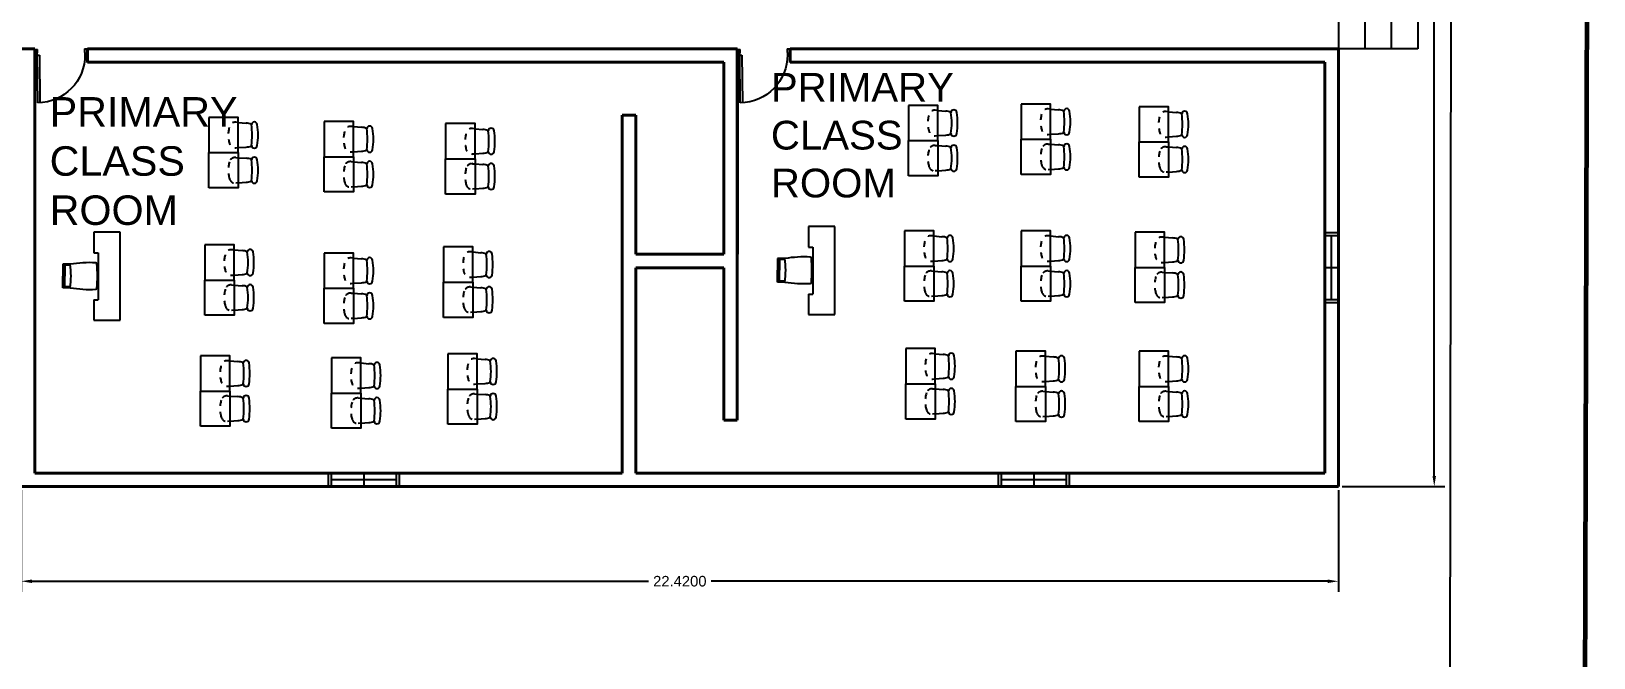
# Model space of a CAD drawing. Header units: metres. Extents: x -353 to 1688, y -477 to 135.
# Drawn here: x 493.12 to 519.72, y -364.26 to -353.58 of the extents above; entities that cross this region are included whole.
import ezdxf

# ---------------------------------------------------------------- set-up
doc = ezdxf.new("R2010")
doc.units = ezdxf.units.M
doc.header["$MEASUREMENT"] = 0
doc.linetypes.add('ACAD_ISO04W100', pattern=[30, 24, -3, 0, -3])
doc.linetypes.add('HIDDEN2', pattern=[0.1875, 0.125, -0.0625])
for name, color, linetype, lineweight in [('DIMENSION', 240, 'Continuous', 40), ('SITE BOUNDARY', 6, 'ACAD_ISO04W100', 60), ('WALL', 2, 'Continuous', 40)]:
    doc.layers.add(name, color=color, linetype=linetype, lineweight=lineweight)
for name, color, linetype in [('door space', 1, 'Continuous'), ('FUR', 7, 'Continuous'), ('WINDOW', 10, 'Continuous')]:
    doc.layers.add(name, color=color, linetype=linetype)
doc.layers.add('FURNITURE', color=130, linetype='Continuous', plot=False)
doc.layers.add('STAIR', color=231, linetype='Continuous', plot=False)
doc.styles.get("Standard").update_dxf_attribs({"font": 'arial.ttf'})
doc.dimstyles.new('Annotative', dxfattribs={"dimscale": 0, "dimtxt": 0.18, "dimasz": 0.18, "dimexe": 0.18, "dimexo": 0.0625, "dimgap": 0.09, "dimtad": 0, "dimtih": 1, "dimtoh": 1, "dimdec": 4, "dimzin": 0, "dimdsep": 46, "dimtxsty": 'Standard', "dimcen": 0.09, "dimadec": 0, "dimazin": 0, "dimtfac": 1, "dimtdec": 4, "dimtofl": 0, "dimtmove": 0, "dimatfit": 3, "dimfxl": 1, "dimtolj": 1, "dimtzin": 0, "dimarcsym": 0})

# ---------------------------------------------------------------- blocks, each defined once
blk = doc.blocks.new('*D168')
at = {"layer": 'Defpoints', "color": 0, "transparency": 16777216}
for p in [(515.37, -344.421), (515.37, -361.341), (517.002, -361.341)]:
    blk.add_point(p, dxfattribs=at)
at = {"layer": 'DIMENSION', "color": 0, "lineweight": -2, "transparency": 16777216}
for p, q in [((515.432, -344.421), (517.182, -344.421)), ((517.002, -344.601), (517.002, -352.699)), ((517.002, -361.161), (517.002, -353.063)), ((515.432, -361.341), (517.182, -361.341))]:
    blk.add_line(p, q, dxfattribs=at)
at = {"layer": 'DIMENSION', "color": 0, "transparency": 16777216}
for points in [[(516.972, -344.601), (517.032, -344.601), (517.002, -344.421)], [(516.972, -361.161), (517.032, -361.161), (517.002, -361.341)]]:
    blk.add_solid(points, dxfattribs=at)
at = {"layer": 'DIMENSION', "color": 0, "transparency": 16777216, "insert": (517.002, -352.881), "char_height": 0.18, "attachment_point": 5}
blk.add_mtext('\\A1;16.9200', dxfattribs=at)
blk = doc.blocks.new('*D169')
at = {"layer": 'Defpoints', "color": 0, "transparency": 16777216}
for p in [(492.95, -361.341), (515.37, -361.341), (492.95, -362.955)]:
    blk.add_point(p, dxfattribs=at)
at = {"layer": 'DIMENSION', "color": 0, "lineweight": -2, "transparency": 16777216}
for p, q in [((492.95, -361.403), (492.95, -363.135)), ((515.37, -361.403), (515.37, -363.135)), ((493.13, -362.955), (503.625, -362.955)), ((515.19, -362.955), (504.695, -362.955))]:
    blk.add_line(p, q, dxfattribs=at)
at = {"layer": 'DIMENSION', "color": 0, "transparency": 16777216}
for points in [[(493.13, -362.925), (493.13, -362.985), (492.95, -362.955)], [(515.19, -362.925), (515.19, -362.985), (515.37, -362.955)]]:
    blk.add_solid(points, dxfattribs=at)
at = {"layer": 'DIMENSION', "color": 0, "transparency": 16777216, "insert": (504.16, -362.955), "char_height": 0.18, "attachment_point": 5}
blk.add_mtext('\\A1;22.4200', dxfattribs=at)

msp = doc.modelspace()

# ---------------------------------------------------------------- linework, layer by layer
for p, q in [((517.25859, -377.51411), (517.34077, -314.39457)), ((516.71998, -351.88084), (516.71998, -353.88084)), ((505.13998, -353.88195), (505.13998, -357.38084)), ((493.17998, -354.11084), (493.18004, -354.11084)), ((493.17998, -361.34084), (497.17998, -361.34084))]:
    msp.add_line(p, q)
at = {"layer": 'Defpoints'}
msp.add_line((505.1399, -353.88213), (504.90998, -353.88195), dxfattribs=at)
at = {"layer": 'door space'}
for p, q in [((493.17708, -353.89037), (493.22708, -353.88987)), ((493.17808, -353.99037), (493.17708, -353.89037)), ((493.22308, -353.98992), (493.17808, -353.99037)), ((493.22768, -353.94987), (493.22268, -353.94992)), ((493.22308, -353.98992), (493.22268, -353.94992)), ((493.22308, -353.98992), (493.25808, -353.98957)), ((493.23121, -354.79988), (493.22308, -353.98992)), ((493.22768, -353.94987), (493.22708, -353.88987)), ((493.25808, -353.98957), (493.26621, -354.79952)), ((494.02704, -353.88184), (494.07703, -353.88134)), ((494.02704, -353.88184), (494.02764, -353.94184)), ((494.03264, -353.94179), (494.02764, -353.94184)), ((494.03264, -353.94179), (494.03304, -353.98179)), ((494.07804, -353.98133), (494.03304, -353.98179)), ((494.07703, -353.88134), (494.07804, -353.98133)), ((505.13557, -353.89027), (505.18557, -353.88977)), ((505.13657, -353.99027), (505.13557, -353.89027)), ((505.18157, -353.98982), (505.13657, -353.99027)), ((505.18617, -353.94977), (505.18117, -353.94982)), ((505.18157, -353.98982), (505.18117, -353.94982)), ((505.18157, -353.98982), (505.21657, -353.98947)), ((505.1897, -354.79978), (505.18157, -353.98982)), ((505.18617, -353.94977), (505.18557, -353.88977)), ((505.21657, -353.98947), (505.2247, -354.79942)), ((505.98553, -353.88174), (506.03552, -353.88124)), ((505.98553, -353.88174), (505.98613, -353.94174)), ((505.99113, -353.94169), (505.98613, -353.94174)), ((505.99113, -353.94169), (505.99153, -353.98169)), ((506.03653, -353.98123), (505.99153, -353.98169)), ((506.03552, -353.88124), (506.03653, -353.98123))]:
    msp.add_line(p, q, dxfattribs=at)
at = {"layer": 'door space', "extrusion": (0, 0, -1)}
for centre in [(493.22308, -353.98992), (505.18157, -353.98982)]:
    msp.add_ellipse(centre, major_axis=(-0.56698, -0.57848), ratio=1, start_param=3.92699082, end_param=5.49778714, dxfattribs=at)
at = {"layer": 'FUR'}
for p in [(505.82282, -357.45506), (505.82282, -357.85506)]:
    msp.add_line(p, (505.82282, -357.65506), dxfattribs=at)
at = {"layer": 'FURNITURE'}
for p, q in [((508.55047, -354.93139), (508.68554, -354.94335)), ((510.47048, -354.90934), (510.60555, -354.9213)), ((512.47877, -354.95344), (512.61384, -354.9654)), ((496.64257, -355.13692), (496.77764, -355.14888)), ((498.60558, -355.20697), (498.74065, -355.21893)), ((500.67376, -355.24199), (500.80883, -355.25395)), ((510.47048, -355.33744), (510.60555, -355.32765)), ((496.64257, -355.56502), (496.77764, -355.55523)), ((508.55047, -355.35949), (508.68554, -355.3497)), ((508.55047, -355.5307), (508.68554, -355.54049)), ((510.47048, -355.50865), (510.60555, -355.51844)), ((512.47877, -355.38154), (512.61384, -355.37175)), ((512.47877, -355.55275), (512.61384, -355.56254)), ((496.64257, -355.73623), (496.77764, -355.74602)), ((498.60558, -355.63507), (498.74065, -355.62528)), ((498.60558, -355.80628), (498.74065, -355.81607)), ((500.67376, -355.6701), (500.80883, -355.66031)), ((500.67376, -355.8413), (500.80883, -355.85109)), ((508.55047, -355.9588), (508.68554, -355.94684)), ((510.47048, -355.93675), (510.60555, -355.92479)), ((512.47877, -355.98086), (512.61384, -355.96889)), ((496.64257, -356.16433), (496.77764, -356.15237)), ((498.60558, -356.23438), (498.74065, -356.22242)), ((500.67376, -356.26941), (500.80883, -356.25745)), ((506.34782, -356.91006), (506.34782, -357.26006)), ((506.79782, -356.91006), (506.34782, -356.91006)), ((506.79782, -358.41006), (506.79782, -356.91006)), ((494.18356, -357.00812), (494.18356, -357.35812)), ((494.63356, -357.00812), (494.18356, -357.00812)), ((494.63356, -358.50812), (494.63356, -357.00812)), ((508.48426, -357.07034), (508.61933, -357.0823)), ((510.47048, -357.07034), (510.60555, -357.0823)), ((512.41256, -357.09239), (512.54763, -357.10436)), ((494.18356, -357.35812), (494.25856, -357.35812)), ((494.25856, -357.35812), (494.25856, -358.15812)), ((496.57246, -357.30848), (496.70753, -357.32044)), ((498.60558, -357.44858), (498.74065, -357.46054)), ((500.63871, -357.3435), (500.77378, -357.35546)), ((505.94782, -357.45506), (505.82282, -357.45506)), ((506.34782, -357.26006), (506.42282, -357.26006)), ((506.42282, -357.26006), (506.42282, -358.06006)), ((493.78356, -357.55312), (493.65856, -357.55312)), ((493.65856, -357.55312), (493.65856, -357.75312)), ((493.7856, -357.56912), (493.69356, -357.56912)), ((493.69356, -357.56912), (493.69356, -357.75312)), ((496.57246, -357.73658), (496.70753, -357.72679)), ((505.94986, -357.47106), (505.85782, -357.47106)), ((505.85782, -357.47106), (505.85782, -357.65506)), ((505.85782, -357.83906), (505.85782, -357.65506)), ((508.48426, -357.49845), (508.61933, -357.48866)), ((508.48426, -357.66965), (508.61933, -357.67944)), ((510.47048, -357.49845), (510.60555, -357.48866)), ((510.47048, -357.66965), (510.60555, -357.67944)), ((512.41256, -357.5205), (512.54763, -357.51071)), ((512.41256, -357.69171), (512.54763, -357.70149)), ((493.65856, -357.95312), (493.65856, -357.75312)), ((493.78356, -357.95312), (493.65856, -357.95312)), ((493.69356, -357.93712), (493.69356, -357.75312)), ((493.7856, -357.93712), (493.69356, -357.93712)), ((496.57246, -357.90779), (496.70753, -357.91758)), ((498.60558, -357.87668), (498.74065, -357.86689)), ((500.63871, -357.7716), (500.77378, -357.76181)), ((500.63871, -357.94281), (500.77378, -357.9526)), ((505.94782, -357.85506), (505.82282, -357.85506)), ((505.94986, -357.83906), (505.85782, -357.83906)), ((494.18356, -358.15812), (494.25856, -358.15812)), ((494.18356, -358.15812), (494.18356, -358.50812)), ((498.60558, -358.04789), (498.74065, -358.05768)), ((506.34782, -358.06006), (506.42282, -358.06006)), ((506.34782, -358.06006), (506.34782, -358.41006)), ((508.48426, -358.09776), (508.61933, -358.0858)), ((510.47048, -358.09776), (510.60555, -358.0858)), ((512.41256, -358.11981), (512.54763, -358.10785)), ((494.18356, -358.50812), (494.63356, -358.50812)), ((496.57246, -358.33589), (496.70753, -358.32393)), ((498.60558, -358.47599), (498.74065, -358.46403)), ((500.63871, -358.37092), (500.77378, -358.35895)), ((506.34782, -358.41006), (506.79782, -358.41006)), ((496.50235, -359.19984), (496.63742, -359.2118)), ((498.72998, -359.23486), (498.86505, -359.24682)), ((500.70881, -359.16481), (500.84389, -359.17677)), ((508.50633, -359.07699), (508.6414, -359.08895)), ((510.3822, -359.12109), (510.51727, -359.13305)), ((512.47877, -359.12109), (512.61384, -359.13305)), ((500.70881, -359.59291), (500.84389, -359.58312)), ((508.50633, -359.50509), (508.6414, -359.4953)), ((510.3822, -359.54919), (510.51727, -359.5394)), ((512.47877, -359.54919), (512.61384, -359.5394)), ((496.50235, -359.62794), (496.63742, -359.61815)), ((496.50235, -359.79915), (496.63742, -359.80894)), ((498.72998, -359.66296), (498.86505, -359.65317)), ((498.72998, -359.83417), (498.86505, -359.84396)), ((500.70881, -359.76412), (500.84389, -359.77391)), ((508.50633, -359.6763), (508.6414, -359.68609)), ((510.3822, -359.7204), (510.51727, -359.73019)), ((512.47877, -359.7204), (512.61384, -359.73019)), ((508.50633, -360.1044), (508.6414, -360.09244)), ((496.50235, -360.22725), (496.63742, -360.21529)), ((498.72998, -360.26227), (498.86505, -360.25031)), ((500.70881, -360.19222), (500.84389, -360.18026)), ((510.3822, -360.14851), (510.51727, -360.13654)), ((512.47877, -360.14851), (512.61384, -360.13654))]:
    msp.add_line(p, q, dxfattribs=at)
for points in [[(496.14257, -355.05062), (496.14257, -355.65062), (496.64257, -355.65062), (496.64257, -355.05062)], [(508.05047, -354.8451), (508.05047, -355.4451), (508.55047, -355.4451), (508.55047, -354.8451)], [(509.97048, -354.82305), (509.97048, -355.42305), (510.47048, -355.42305), (510.47048, -354.82305)], [(511.97877, -354.86715), (511.97877, -355.46715), (512.47877, -355.46715), (512.47877, -354.86715)], [(498.10558, -355.12067), (498.10558, -355.72067), (498.60558, -355.72067), (498.60558, -355.12067)], [(500.17376, -355.1557), (500.17376, -355.7557), (500.67376, -355.7557), (500.67376, -355.1557)], [(508.05047, -356.0451), (508.05047, -355.4451), (508.55047, -355.4451), (508.55047, -356.0451)], [(509.97048, -356.02305), (509.97048, -355.42305), (510.47048, -355.42305), (510.47048, -356.02305)], [(511.97877, -356.06715), (511.97877, -355.46715), (512.47877, -355.46715), (512.47877, -356.06715)], [(496.14257, -356.25062), (496.14257, -355.65062), (496.64257, -355.65062), (496.64257, -356.25062)], [(498.10558, -356.32067), (498.10558, -355.72067), (498.60558, -355.72067), (498.60558, -356.32067)], [(500.17376, -356.3557), (500.17376, -355.7557), (500.67376, -355.7557), (500.67376, -356.3557)], [(507.98426, -356.98405), (507.98426, -357.58405), (508.48426, -357.58405), (508.48426, -356.98405)], [(509.97048, -356.98405), (509.97048, -357.58405), (510.47048, -357.58405), (510.47048, -356.98405)], [(511.91256, -357.0061), (511.91256, -357.6061), (512.41256, -357.6061), (512.41256, -357.0061)], [(496.07246, -357.22218), (496.07246, -357.82218), (496.57246, -357.82218), (496.57246, -357.22218)], [(498.10558, -357.36228), (498.10558, -357.96228), (498.60558, -357.96228), (498.60558, -357.36228)], [(500.13871, -357.25721), (500.13871, -357.85721), (500.63871, -357.85721), (500.63871, -357.25721)], [(507.98426, -358.18405), (507.98426, -357.58405), (508.48426, -357.58405), (508.48426, -358.18405)], [(509.97048, -358.18405), (509.97048, -357.58405), (510.47048, -357.58405), (510.47048, -358.18405)], [(511.91256, -358.2061), (511.91256, -357.6061), (512.41256, -357.6061), (512.41256, -358.2061)], [(496.07246, -358.42218), (496.07246, -357.82218), (496.57246, -357.82218), (496.57246, -358.42218)], [(498.10558, -358.56228), (498.10558, -357.96228), (498.60558, -357.96228), (498.60558, -358.56228)], [(500.13871, -358.45721), (500.13871, -357.85721), (500.63871, -357.85721), (500.63871, -358.45721)], [(508.00633, -358.9907), (508.00633, -359.5907), (508.50633, -359.5907), (508.50633, -358.9907)], [(509.8822, -359.0348), (509.8822, -359.6348), (510.3822, -359.6348), (510.3822, -359.0348)], [(511.97877, -359.0348), (511.97877, -359.6348), (512.47877, -359.6348), (512.47877, -359.0348)], [(496.00235, -359.11354), (496.00235, -359.71354), (496.50235, -359.71354), (496.50235, -359.11354)], [(498.22998, -359.14857), (498.22998, -359.74857), (498.72998, -359.74857), (498.72998, -359.14857)], [(500.20881, -359.07852), (500.20881, -359.67852), (500.70881, -359.67852), (500.70881, -359.07852)], [(508.00633, -360.1907), (508.00633, -359.5907), (508.50633, -359.5907), (508.50633, -360.1907)], [(496.00235, -360.31354), (496.00235, -359.71354), (496.50235, -359.71354), (496.50235, -360.31354)], [(498.22998, -360.34857), (498.22998, -359.74857), (498.72998, -359.74857), (498.72998, -360.34857)], [(500.20881, -360.27852), (500.20881, -359.67852), (500.70881, -359.67852), (500.70881, -360.27852)], [(509.8822, -360.2348), (509.8822, -359.6348), (510.3822, -359.6348), (510.3822, -360.2348)], [(511.97877, -360.2348), (511.97877, -359.6348), (512.47877, -359.6348), (512.47877, -360.2348)]]:
    msp.add_lwpolyline(points, close=True, dxfattribs=at)
at = {"layer": 'FURNITURE', "linetype": 'HIDDEN2', "ltscale": 0.03, "flags": 128}
for points in [[(508.55047, -354.93139), (508.50768, -354.9276, 0.35850154), (508.40121, -355.00062, 0.14150797), (508.40121, -355.28957, 0.35850154), (508.50768, -355.36259), (508.55047, -355.35949)], [(510.47048, -354.90934), (510.42769, -354.90555, 0.35850154), (510.32122, -354.97857, 0.14150797), (510.32122, -355.26752, 0.35850154), (510.42769, -355.34054), (510.47048, -355.33744)], [(512.47877, -354.95344), (512.43598, -354.94965, 0.35850154), (512.32952, -355.02267, 0.14150797), (512.32952, -355.31162, 0.35850154), (512.43598, -355.38465), (512.47877, -355.38154)], [(496.64257, -355.13692), (496.59978, -355.13313, 0.35850154), (496.49331, -355.20615, 0.14150797), (496.49331, -355.4951, 0.35850154), (496.59978, -355.56812), (496.64257, -355.56502)], [(498.60558, -355.20697), (498.56279, -355.20318, 0.35850154), (498.45633, -355.2762, 0.14150797), (498.45633, -355.56515, 0.35850154), (498.56279, -355.63817), (498.60558, -355.63507)], [(500.67376, -355.24199), (500.63097, -355.2382, 0.35850154), (500.5245, -355.31123, 0.14150797), (500.5245, -355.60017, 0.35850154), (500.63097, -355.6732), (500.67376, -355.6701)], [(508.48426, -357.07034), (508.44147, -357.06655, 0.35850154), (508.335, -357.13958, 0.14150797), (508.335, -357.42852, 0.35850154), (508.44147, -357.50155), (508.48426, -357.49845)], [(510.47048, -357.07034), (510.42769, -357.06655, 0.35850154), (510.32122, -357.13958, 0.14150797), (510.32122, -357.42852, 0.35850154), (510.42769, -357.50155), (510.47048, -357.49845)], [(512.41256, -357.09239), (512.36977, -357.0886, 0.35850154), (512.26331, -357.16163, 0.14150797), (512.26331, -357.45057, 0.35850154), (512.36977, -357.5236), (512.41256, -357.5205)], [(496.57246, -357.30848), (496.52967, -357.30469, 0.35850154), (496.4232, -357.37771, 0.14150797), (496.4232, -357.66666, 0.35850154), (496.52967, -357.73968), (496.57246, -357.73658)], [(498.60558, -357.44858), (498.56279, -357.44479, 0.35850154), (498.45633, -357.51781, 0.14150797), (498.45633, -357.80676, 0.35850154), (498.56279, -357.87978), (498.60558, -357.87668)], [(500.63871, -357.3435), (500.59592, -357.33971, 0.35850154), (500.48945, -357.41274, 0.14150797), (500.48945, -357.70168, 0.35850154), (500.59592, -357.77471), (500.63871, -357.7716)], [(496.50235, -359.19984), (496.45956, -359.19605, 0.35850154), (496.3531, -359.26907, 0.14150797), (496.3531, -359.55802, 0.35850154), (496.45956, -359.63104), (496.50235, -359.62794)], [(498.72998, -359.23486), (498.68719, -359.23107, 0.35850154), (498.58073, -359.30409, 0.14150797), (498.58073, -359.59304, 0.35850154), (498.68719, -359.66606), (498.72998, -359.66296)], [(500.70881, -359.16481), (500.66603, -359.16102, 0.35850154), (500.55956, -359.23404, 0.14150797), (500.55956, -359.52299, 0.35850154), (500.66603, -359.59601), (500.70881, -359.59291)], [(508.50633, -359.07699), (508.46354, -359.0732, 0.35850154), (508.35707, -359.14622, 0.14150797), (508.35707, -359.43517, 0.35850154), (508.46354, -359.50819), (508.50633, -359.50509)], [(510.3822, -359.12109), (510.33941, -359.1173, 0.35850154), (510.23295, -359.19032, 0.14150797), (510.23295, -359.47927, 0.35850154), (510.33941, -359.55229), (510.3822, -359.54919)], [(512.47877, -359.12109), (512.43598, -359.1173, 0.35850154), (512.32952, -359.19032, 0.14150797), (512.32952, -359.47927, 0.35850154), (512.43598, -359.55229), (512.47877, -359.54919)]]:
    msp.add_lwpolyline(points, format="xyb", dxfattribs=at)
at = {"layer": 'FURNITURE', "linetype": 'HIDDEN2', "ltscale": 0.03}
for points in [[(508.55047, -355.9588), (508.50768, -355.96259, -0.35850154), (508.40121, -355.88957, -0.14150797), (508.40121, -355.60062, -0.35850154), (508.50768, -355.5276), (508.55047, -355.5307)], [(510.47048, -355.93675), (510.42769, -355.94054, -0.35850154), (510.32122, -355.86752, -0.14150797), (510.32122, -355.57857, -0.35850154), (510.42769, -355.50555), (510.47048, -355.50865)], [(512.47877, -355.98086), (512.43598, -355.98465, -0.35850154), (512.32952, -355.91162, -0.14150797), (512.32952, -355.62267, -0.35850154), (512.43598, -355.54965), (512.47877, -355.55275)], [(496.64257, -356.16433), (496.59978, -356.16812, -0.35850154), (496.49331, -356.0951, -0.14150797), (496.49331, -355.80615, -0.35850154), (496.59978, -355.73313), (496.64257, -355.73623)], [(498.60558, -356.23438), (498.56279, -356.23817, -0.35850154), (498.45633, -356.16515, -0.14150797), (498.45633, -355.8762, -0.35850154), (498.56279, -355.80318), (498.60558, -355.80628)], [(500.67376, -356.26941), (500.63097, -356.2732, -0.35850154), (500.5245, -356.20017, -0.14150797), (500.5245, -355.91123, -0.35850154), (500.63097, -355.8382), (500.67376, -355.8413)], [(508.48426, -358.09776), (508.44147, -358.10155, -0.35850154), (508.335, -358.02852, -0.14150797), (508.335, -357.73958, -0.35850154), (508.44147, -357.66655), (508.48426, -357.66965)], [(510.47048, -358.09776), (510.42769, -358.10155, -0.35850154), (510.32122, -358.02852, -0.14150797), (510.32122, -357.73958, -0.35850154), (510.42769, -357.66655), (510.47048, -357.66965)], [(512.41256, -358.11981), (512.36977, -358.1236, -0.35850154), (512.26331, -358.05057, -0.14150797), (512.26331, -357.76163, -0.35850154), (512.36977, -357.6886), (512.41256, -357.69171)], [(496.57246, -358.33589), (496.52967, -358.33968, -0.35850154), (496.4232, -358.26666, -0.14150797), (496.4232, -357.97771, -0.35850154), (496.52967, -357.90469), (496.57246, -357.90779)], [(500.63871, -358.37092), (500.59592, -358.37471, -0.35850154), (500.48945, -358.30168, -0.14150797), (500.48945, -358.01274, -0.35850154), (500.59592, -357.93971), (500.63871, -357.94281)], [(498.60558, -358.47599), (498.56279, -358.47978, -0.35850154), (498.45633, -358.40676, -0.14150797), (498.45633, -358.11781, -0.35850154), (498.56279, -358.04479), (498.60558, -358.04789)], [(496.50235, -360.22725), (496.45956, -360.23104, -0.35850154), (496.3531, -360.15802, -0.14150797), (496.3531, -359.86907, -0.35850154), (496.45956, -359.79605), (496.50235, -359.79915)], [(498.72998, -360.26227), (498.68719, -360.26606, -0.35850154), (498.58073, -360.19304, -0.14150797), (498.58073, -359.90409, -0.35850154), (498.68719, -359.83107), (498.72998, -359.83417)], [(500.70881, -360.19222), (500.66603, -360.19601, -0.35850154), (500.55956, -360.12299, -0.14150797), (500.55956, -359.83404, -0.35850154), (500.66603, -359.76102), (500.70881, -359.76412)], [(508.50633, -360.1044), (508.46354, -360.10819, -0.35850154), (508.35707, -360.03517, -0.14150797), (508.35707, -359.74622, -0.35850154), (508.46354, -359.6732), (508.50633, -359.6763)], [(510.3822, -360.14851), (510.33941, -360.15229, -0.35850154), (510.23295, -360.07927, -0.14150797), (510.23295, -359.79032, -0.35850154), (510.33941, -359.7173), (510.3822, -359.7204)], [(512.47877, -360.14851), (512.43598, -360.15229, -0.35850154), (512.32952, -360.07927, -0.14150797), (512.32952, -359.79032, -0.35850154), (512.43598, -359.7173), (512.47877, -359.7204)]]:
    msp.add_lwpolyline(points, format="xyb", dxfattribs=at)
at = {"layer": 'FURNITURE'}
for centre, radius, start, end in [((508.68554, -355.14653), 0.20318, 63.787788, 90), ((508.82527, -354.9733), 0.0508, 8.455473, 171.544527), ((507.66957, -355.1451), 1.2192, 351.544527, 8.455473), ((510.60555, -355.12448), 0.20318, 63.787788, 90), ((510.74528, -354.95124), 0.0508, 8.455473, 171.544527), ((509.58958, -355.12305), 1.2192, 351.544527, 8.455473), ((512.61384, -355.16858), 0.20318, 63.787788, 90), ((512.75357, -354.99535), 0.0508, 8.455473, 171.544527), ((511.59787, -355.16715), 1.2192, 351.544527, 8.455473), ((496.77764, -355.35205), 0.20318, 63.787788, 90), ((496.91737, -355.17882), 0.0508, 8.455473, 171.544527), ((495.76167, -355.35062), 1.2192, 351.544527, 8.455473), ((498.74065, -355.42211), 0.20318, 63.787788, 90), ((498.88038, -355.24887), 0.0508, 8.455473, 171.544527), ((497.72468, -355.42067), 1.2192, 351.544527, 8.455473), ((500.80883, -355.45713), 0.20318, 63.787788, 90), ((500.94856, -355.2839), 0.0508, 8.455473, 171.544527), ((499.79286, -355.4557), 1.2192, 351.544527, 8.455473), ((508.68554, -355.14653), 0.20318, 270, 296.38199), ((508.82527, -355.3169), 0.0508, 188.455473, 351.544527), ((510.60555, -355.12448), 0.20318, 270, 296.38199), ((510.74528, -355.29485), 0.0508, 188.455473, 351.544527), ((496.77764, -355.35205), 0.20318, 270, 296.38199), ((496.91737, -355.52243), 0.0508, 188.455473, 351.544527), ((498.74065, -355.42211), 0.20318, 270, 296.38199), ((498.88038, -355.59248), 0.0508, 188.455473, 351.544527), ((508.68554, -355.74367), 0.20318, 63.61801, 90), ((508.82527, -355.5733), 0.0508, 8.455473, 171.544527), ((507.66957, -355.7451), 1.2192, 351.544527, 8.455473), ((510.60555, -355.72162), 0.20318, 63.61801, 90), ((510.74528, -355.55124), 0.0508, 8.455473, 171.544527), ((509.58958, -355.72305), 1.2192, 351.544527, 8.455473), ((512.61384, -355.16858), 0.20318, 270, 296.38199), ((512.61384, -355.76572), 0.20318, 63.61801, 90), ((512.75357, -355.33895), 0.0508, 188.455473, 351.544527), ((512.75357, -355.59535), 0.0508, 8.455473, 171.544527), ((511.59787, -355.76715), 1.2192, 351.544527, 8.455473), ((496.77764, -355.94919), 0.20318, 63.61801, 90), ((496.91737, -355.77882), 0.0508, 8.455473, 171.544527), ((495.76167, -355.95062), 1.2192, 351.544527, 8.455473), ((498.74065, -356.01924), 0.20318, 63.61801, 90), ((498.88038, -355.84887), 0.0508, 8.455473, 171.544527), ((497.72468, -356.02067), 1.2192, 351.544527, 8.455473), ((500.80883, -355.45713), 0.20318, 270, 296.38199), ((500.80883, -356.05427), 0.20318, 63.61801, 90), ((500.94856, -355.6275), 0.0508, 188.455473, 351.544527), ((500.94856, -355.8839), 0.0508, 8.455473, 171.544527), ((496.77764, -355.94919), 0.20318, 270, 296.212212), ((496.91737, -356.12243), 0.0508, 188.455473, 351.544527), ((499.79286, -356.0557), 1.2192, 351.544527, 8.455473), ((508.68554, -355.74367), 0.20318, 270, 296.212212), ((508.82527, -355.9169), 0.0508, 188.455473, 351.544527), ((510.60555, -355.72162), 0.20318, 270, 296.212212), ((510.74528, -355.89485), 0.0508, 188.455473, 351.544527), ((512.61384, -355.76572), 0.20318, 270, 296.212212), ((512.75357, -355.93895), 0.0508, 188.455473, 351.544527), ((498.74065, -356.01924), 0.20318, 270, 296.212212), ((498.88038, -356.19248), 0.0508, 188.455473, 351.544527), ((500.80883, -356.05427), 0.20318, 270, 296.212212), ((500.94856, -356.2275), 0.0508, 188.455473, 351.544527), ((508.61933, -357.28548), 0.20318, 63.787788, 90), ((508.75906, -357.11225), 0.0508, 8.455473, 171.544527), ((507.60336, -357.28405), 1.2192, 351.544527, 8.455473), ((510.60555, -357.28548), 0.20318, 63.787788, 90), ((510.74528, -357.11225), 0.0508, 8.455473, 171.544527), ((509.58958, -357.28405), 1.2192, 351.544527, 8.455473), ((512.54763, -357.30753), 0.20318, 63.787788, 90), ((512.68736, -357.1343), 0.0508, 8.455473, 171.544527), ((511.53166, -357.3061), 1.2192, 351.544527, 8.455473), ((496.70753, -357.52361), 0.20318, 63.787788, 90), ((496.84726, -357.35038), 0.0508, 8.455473, 171.544527), ((495.69156, -357.52218), 1.2192, 351.544527, 8.455473), ((498.74065, -357.66371), 0.20318, 63.787788, 90), ((498.88038, -357.49048), 0.0508, 8.455473, 171.544527), ((500.77378, -357.55864), 0.20318, 63.787788, 90), ((500.91351, -357.38541), 0.0508, 8.455473, 171.544527), ((499.75781, -357.55721), 1.2192, 351.544527, 8.455473), ((508.61933, -357.28548), 0.20318, 270, 296.38199), ((508.75906, -357.45585), 0.0508, 188.455473, 351.544527), ((510.60555, -357.28548), 0.20318, 270, 296.38199), ((510.74528, -357.45585), 0.0508, 188.455473, 351.544527), ((496.70753, -357.52361), 0.20318, 270, 296.38199), ((496.84726, -357.69399), 0.0508, 188.455473, 351.544527), ((497.72468, -357.66228), 1.2192, 351.544527, 8.455473), ((508.61933, -357.88262), 0.20318, 63.61801, 90), ((508.75906, -357.71225), 0.0508, 8.455473, 171.544527), ((507.60336, -357.88405), 1.2192, 351.544527, 8.455473), ((510.60555, -357.88262), 0.20318, 63.61801, 90), ((510.74528, -357.71225), 0.0508, 8.455473, 171.544527), ((509.58958, -357.88405), 1.2192, 351.544527, 8.455473), ((512.54763, -357.30753), 0.20318, 270, 296.38199), ((512.54763, -357.90467), 0.20318, 63.61801, 90), ((512.68736, -357.4779), 0.0508, 188.455473, 351.544527), ((512.68736, -357.7343), 0.0508, 8.455473, 171.544527), ((511.53166, -357.9061), 1.2192, 351.544527, 8.455473), ((496.70753, -358.12075), 0.20318, 63.61801, 90), ((496.84726, -357.95038), 0.0508, 8.455473, 171.544527), ((495.69156, -358.12218), 1.2192, 351.544527, 8.455473), ((498.74065, -357.66371), 0.20318, 270, 296.38199), ((498.88038, -357.83409), 0.0508, 188.455473, 351.544527), ((500.77378, -357.55864), 0.20318, 270, 296.38199), ((500.77378, -358.15578), 0.20318, 63.61801, 90), ((500.91351, -357.72901), 0.0508, 188.455473, 351.544527), ((500.91351, -357.98541), 0.0508, 8.455473, 171.544527), ((499.75781, -358.15721), 1.2192, 351.544527, 8.455473), ((498.74065, -358.26085), 0.20318, 63.61801, 90), ((498.88038, -358.09048), 0.0508, 8.455473, 171.544527), ((497.72468, -358.26228), 1.2192, 351.544527, 8.455473), ((508.61933, -357.88262), 0.20318, 270, 296.212212), ((508.75906, -358.05585), 0.0508, 188.455473, 351.544527), ((510.60555, -357.88262), 0.20318, 270, 296.212212), ((510.74528, -358.05585), 0.0508, 188.455473, 351.544527), ((512.54763, -357.90467), 0.20318, 270, 296.212212), ((512.68736, -358.0779), 0.0508, 188.455473, 351.544527), ((496.70753, -358.12075), 0.20318, 270, 296.212212), ((496.84726, -358.29399), 0.0508, 188.455473, 351.544527), ((498.74065, -358.26085), 0.20318, 270, 296.212212), ((498.88038, -358.43409), 0.0508, 188.455473, 351.544527), ((500.77378, -358.15578), 0.20318, 270, 296.212212), ((500.91351, -358.32901), 0.0508, 188.455473, 351.544527), ((496.63742, -359.41497), 0.20318, 63.787788, 90), ((496.77715, -359.24174), 0.0508, 8.455473, 171.544527), ((495.62145, -359.41354), 1.2192, 351.544527, 8.455473), ((498.86505, -359.45), 0.20318, 63.787788, 90), ((499.00478, -359.27677), 0.0508, 8.455473, 171.544527), ((497.84908, -359.44857), 1.2192, 351.544527, 8.455473), ((500.84389, -359.37995), 0.20318, 63.787788, 90), ((500.98361, -359.20671), 0.0508, 8.455473, 171.544527), ((499.82791, -359.37852), 1.2192, 351.544527, 8.455473), ((508.6414, -359.29213), 0.20318, 63.787788, 90), ((508.78113, -359.11889), 0.0508, 8.455473, 171.544527), ((507.62543, -359.2907), 1.2192, 351.544527, 8.455473), ((510.51727, -359.33623), 0.20318, 63.787788, 90), ((510.657, -359.163), 0.0508, 8.455473, 171.544527), ((509.5013, -359.3348), 1.2192, 351.544527, 8.455473), ((512.61384, -359.33623), 0.20318, 63.787788, 90), ((512.75357, -359.163), 0.0508, 8.455473, 171.544527), ((511.59787, -359.3348), 1.2192, 351.544527, 8.455473), ((496.77715, -359.58534), 0.0508, 188.455473, 351.544527), ((500.84389, -359.37995), 0.20318, 270, 296.38199), ((500.98361, -359.55032), 0.0508, 188.455473, 351.544527), ((508.6414, -359.29213), 0.20318, 270, 296.38199), ((508.78113, -359.4625), 0.0508, 188.455473, 351.544527), ((510.51727, -359.33623), 0.20318, 270, 296.38199), ((510.657, -359.5066), 0.0508, 188.455473, 351.544527), ((512.61384, -359.33623), 0.20318, 270, 296.38199), ((512.75357, -359.5066), 0.0508, 188.455473, 351.544527), ((496.63742, -359.41497), 0.20318, 270, 296.38199), ((496.63742, -360.01211), 0.20318, 63.61801, 90), ((496.77715, -359.84174), 0.0508, 8.455473, 171.544527), ((495.62145, -360.01354), 1.2192, 351.544527, 8.455473), ((498.86505, -359.45), 0.20318, 270, 296.38199), ((498.86505, -360.04714), 0.20318, 63.61801, 90), ((499.00478, -359.62037), 0.0508, 188.455473, 351.544527), ((499.00478, -359.87677), 0.0508, 8.455473, 171.544527), ((500.84389, -359.97709), 0.20318, 63.61801, 90), ((500.98361, -359.80671), 0.0508, 8.455473, 171.544527), ((499.82791, -359.97852), 1.2192, 351.544527, 8.455473), ((508.6414, -359.88927), 0.20318, 63.61801, 90), ((508.78113, -359.71889), 0.0508, 8.455473, 171.544527), ((507.62543, -359.8907), 1.2192, 351.544527, 8.455473), ((510.51727, -359.93337), 0.20318, 63.61801, 90), ((510.657, -359.763), 0.0508, 8.455473, 171.544527), ((509.5013, -359.9348), 1.2192, 351.544527, 8.455473), ((512.61384, -359.93337), 0.20318, 63.61801, 90), ((512.75357, -359.763), 0.0508, 8.455473, 171.544527), ((511.59787, -359.9348), 1.2192, 351.544527, 8.455473), ((497.84908, -360.04857), 1.2192, 351.544527, 8.455473), ((508.6414, -359.88927), 0.20318, 270, 296.212212), ((508.78113, -360.0625), 0.0508, 188.455473, 351.544527), ((510.51727, -359.93337), 0.20318, 270, 296.212212), ((510.657, -360.1066), 0.0508, 188.455473, 351.544527), ((512.61384, -359.93337), 0.20318, 270, 296.212212), ((512.75357, -360.1066), 0.0508, 188.455473, 351.544527), ((496.63742, -360.01211), 0.20318, 270, 296.212212), ((496.77715, -360.18534), 0.0508, 188.455473, 351.544527), ((498.86505, -360.04714), 0.20318, 270, 296.212212), ((499.00478, -360.22037), 0.0508, 188.455473, 351.544527), ((500.84389, -359.97709), 0.20318, 270, 296.212212), ((500.98361, -360.15032), 0.0508, 188.455473, 351.544527)]:
    msp.add_arc(centre, radius, start, end, dxfattribs=at)
at = {"layer": 'FURNITURE', "color": 7}
for centre in [(507.56907, -355.1451), (509.48908, -355.12305), (511.49738, -355.16715), (495.66117, -355.35062), (497.62419, -355.42067), (499.69236, -355.4557), (507.56907, -355.7451), (509.48908, -355.72305), (511.49738, -355.76715), (495.66117, -355.95062), (497.62419, -356.02067), (499.69236, -356.0557), (507.50286, -357.28405), (509.48908, -357.28405), (511.43117, -357.3061), (495.59106, -357.52218), (499.65731, -357.55721), (497.62419, -357.66228), (507.50286, -357.88405), (509.48908, -357.88405), (511.43117, -357.9061), (495.59106, -358.12218), (499.65731, -358.15721), (497.62419, -358.26228), (495.52096, -359.41354), (497.74859, -359.44857), (499.72742, -359.37852), (507.52493, -359.2907), (509.40081, -359.3348), (511.49738, -359.3348), (495.52096, -360.01354), (499.72742, -359.97852), (507.52493, -359.8907), (509.40081, -359.9348), (511.49738, -359.9348), (497.74859, -360.04857)]:
    msp.add_arc(centre, 1.2192, 351.544527, 8.455473, dxfattribs=at)
at = {"layer": 'FURNITURE'}
for centre, major_axis, start_param, end_param in [((506.28582, -359.47656), (-1.44926, 1.44926), 5.45152419, 5.6634572), ((504.34768, -357.66756), (-1.14141, 1.14141), 3.93473471, 4.05901893), ((506.37968, -357.44917), (-0.01414, 0.01414), 4.02540934, 5.45152419), ((504.29444, -357.65506), (-1.4958, 1.4958), 3.92699082, 4.02540934), ((494.12156, -359.57462), (-1.44926, 1.44926), 5.45152419, 5.6634572), ((492.18342, -357.76562), (-1.14141, 1.14141), 3.93473471, 4.05901893), ((494.21542, -357.54723), (-0.01414, 0.01414), 4.02540934, 5.45152419), ((492.13019, -357.75312), (-1.4958, 1.4958), 3.92699082, 4.02540934), ((504.34768, -357.64256), (-1.14141, -1.14141), 2.22416638, 2.3484506), ((504.29444, -357.65506), (-1.4958, -1.4958), 2.25777597, 2.35619449), ((492.18342, -357.74062), (-1.14141, -1.14141), 2.22416638, 2.3484506), ((494.12156, -355.93162), (-1.44926, -1.44926), 0.61972811, 0.83166112), ((494.21542, -357.95901), (-0.01414, -0.01414), 0.83166112, 2.25777597), ((492.13019, -357.75312), (-1.4958, -1.4958), 2.25777597, 2.35619449), ((506.28582, -355.83356), (-1.44926, -1.44926), 0.61972811, 0.83166112), ((506.37968, -357.86095), (-0.01414, -0.01414), 0.83166112, 2.25777597)]:
    msp.add_ellipse(centre, major_axis=major_axis, ratio=1, start_param=start_param, end_param=end_param, dxfattribs=at)
at = {"layer": 'SITE BOUNDARY'}
msp.add_line((519.71718, -311.74589), (519.53373, -376.83949), dxfattribs=at)
at = {"layer": 'STAIR'}
for p, q in [((515.36998, -351.88084), (515.37026, -353.88084)), ((515.81998, -351.88084), (515.81998, -353.88084)), ((516.26998, -351.88084), (516.26998, -353.88084)), ((516.71998, -351.88084), (516.71998, -353.88084)), ((516.71998, -353.88084), (515.36998, -353.88084))]:
    msp.add_line(p, q, dxfattribs=at)
at = {"layer": 'WALL'}
for p, q in [((493.18004, -353.88154), (492.94998, -353.88154)), ((493.18004, -353.88154), (493.18004, -354.11154)), ((494.08004, -353.88084), (504.90682, -353.88084)), ((494.08004, -353.88084), (503.17998, -353.88084)), ((494.08004, -354.11154), (494.08004, -353.88154)), ((503.40998, -353.88084), (503.17998, -353.88084)), ((504.90682, -353.88292), (505.13682, -353.88292)), ((504.90998, -353.88195), (504.90998, -353.88292)), ((505.13682, -353.88292), (505.13682, -360.21084)), ((505.1399, -353.88213), (505.1399, -354.11213)), ((506.0399, -353.88213), (515.36998, -353.88084)), ((506.0399, -354.11213), (506.0399, -353.88213)), ((515.36998, -361.34084), (515.36998, -353.88084)), ((493.17998, -354.11084), (493.17998, -361.11084)), ((494.08004, -354.11084), (503.17998, -354.11084)), ((494.08004, -354.11084), (504.90682, -354.11084)), ((504.90682, -354.11084), (504.90682, -357.38292)), ((505.1399, -354.11213), (505.13998, -354.11213)), ((505.13998, -354.11084), (505.13998, -357.38084)), ((506.0399, -354.11084), (515.13998, -354.11084)), ((515.13998, -361.11084), (515.13998, -354.11084)), ((503.17998, -355.01084), (503.40998, -355.01084)), ((503.17998, -361.11084), (503.17998, -355.01084)), ((503.40998, -357.38084), (503.40998, -355.01084)), ((503.40998, -357.38084), (504.90682, -357.38084)), ((504.90998, -357.38292), (504.90682, -357.38292)), ((505.13682, -357.38084), (505.13998, -357.38084)), ((503.40998, -361.11084), (503.40998, -357.61084)), ((503.40998, -357.61084), (504.90682, -357.61084)), ((504.90682, -357.61084), (504.90682, -360.21084)), ((504.90682, -359.98084), (504.90998, -359.98084)), ((504.90682, -360.21084), (505.13682, -360.21084)), ((493.17998, -361.11084), (503.17998, -361.11084)), ((503.40998, -361.11084), (515.13998, -361.11084)), ((503.40998, -361.11084), (504.90998, -361.11084)), ((492.94998, -361.34084), (503.17998, -361.34084)), ((499.37998, -361.34084), (515.36998, -361.34084)), ((503.40998, -361.34084), (504.90998, -361.34084))]:
    msp.add_line(p, q, dxfattribs=at)
at = {"layer": 'WINDOW'}
for p, q in [((515.13998, -358.21084), (515.13998, -357.01084)), ((515.13998, -357.01084), (515.36998, -357.01084)), ((515.13998, -357.06084), (515.36998, -357.06084)), ((515.25498, -358.16084), (515.25498, -357.06084)), ((515.36998, -357.01084), (515.36998, -358.21084)), ((515.36998, -357.61084), (515.13998, -357.61084)), ((515.36998, -358.21084), (515.36998, -357.61084)), ((515.36998, -358.16084), (515.13998, -358.16084)), ((515.36998, -358.21084), (515.13998, -358.21084)), ((498.17998, -361.34084), (498.17998, -361.11084)), ((498.17998, -361.11084), (499.37998, -361.11084)), ((498.22998, -361.34084), (498.22998, -361.11084)), ((499.37998, -361.11084), (498.77998, -361.11084)), ((498.77998, -361.11084), (498.77998, -361.34084)), ((499.32998, -361.11084), (499.32998, -361.34084)), ((499.37998, -361.11084), (499.37998, -361.34084)), ((509.58732, -361.34195), (509.58732, -361.11195)), ((509.58732, -361.11195), (510.78732, -361.11195)), ((509.63732, -361.34195), (509.63732, -361.11195)), ((510.78732, -361.11195), (510.18732, -361.11195)), ((510.18732, -361.11195), (510.18732, -361.34195)), ((510.73732, -361.11195), (510.73732, -361.34195)), ((510.78732, -361.11195), (510.78732, -361.34195)), ((499.37998, -361.34084), (498.17998, -361.34084)), ((499.32998, -361.22584), (498.22998, -361.22584)), ((510.78732, -361.34195), (509.58732, -361.34195)), ((510.73732, -361.22695), (509.63732, -361.22695))]:
    msp.add_line(p, q, dxfattribs=at)

# ---------------------------------------------------------------- texts
at = {"layer": 'FURNITURE', "attachment_point": 1}
for width, gutter_width, insert, char_height in [(0.0174659, 2.448, (505.71015, -354.29132), 0.4896005), (0.0179255, 2.51241, (493.43319, -354.70402), 0.5024825)]:
    msp.add_mtext_dynamic_manual_height_columns('PRIMARY CLASS ROOM', width=width, gutter_width=gutter_width, heights=[0], dxfattribs=dict(at, insert=insert, char_height=char_height))

# ---------------------------------------------------------------- dimensions: what is measured, and where the dimension line sits
at = {"layer": 'DIMENSION'}
dim = msp.add_linear_dim(base=(517.00226, -361.34084), p1=(515.36998, -344.42084), p2=(515.36998, -361.34084), angle=90, dimstyle='Annotative', dxfattribs=at)
dim.commit()
dim.dimension.update_dxf_attribs({"geometry": '*D168', "text_midpoint": (517.00226, -352.88084)})
dim = msp.add_linear_dim(base=(492.94998, -362.95521), p1=(515.36998, -361.34084), p2=(492.94998, -361.34084), dimstyle='Annotative', dxfattribs=at)
dim.commit()
dim.dimension.update_dxf_attribs({"geometry": '*D169', "text_midpoint": (504.15998, -362.95521)})

doc.saveas('drawing.dxf')
